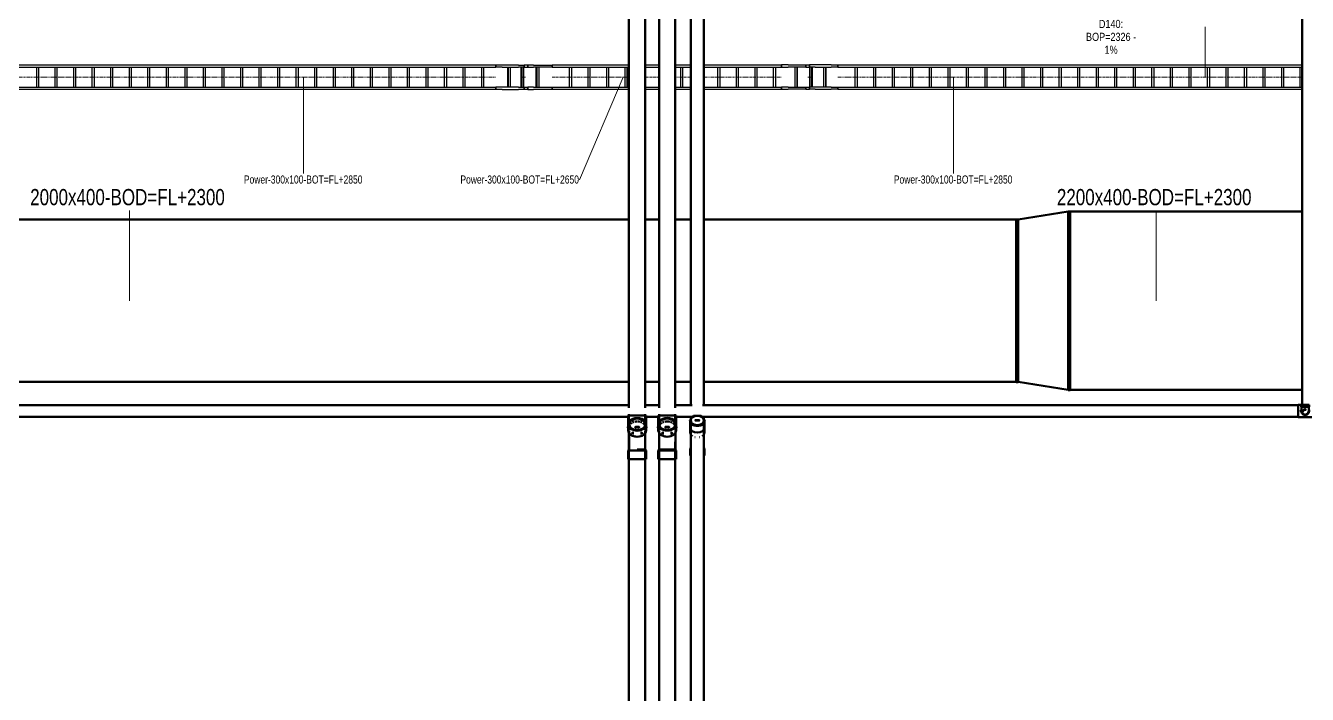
# Model space of a CAD drawing. Header units: millimetres. Extents: x -108050 to 96605, y 58136 to 140997.
# Drawn here: x -50888 to -35086, y 105934 to 114179 of the extents above; entities that cross this region are included whole.
import ezdxf

# ---------------------------------------------------------------- set-up
doc = ezdxf.new("R2010")
doc.units = ezdxf.units.MM
doc.linetypes.add('Center', pattern=[29.999999, 12, -6, 6, -6])
for name, color, linetype, lineweight in [('E-CABL-TRAY', 211, 'Continuous', 25), ('E-CABL-TRAY-CNTR', 211, 'Center', 18), ('E-CABL-TRAY-IDEN', 211, 'Continuous', 9), ('M-HVAC-DUCT', 70, 'Continuous', 50), ('M-HVAC-DUCT-IDEN', 70, 'Continuous', 9), ('P-PIPE', 3, 'Continuous', 50), ('P-PIPE-CNTR', 3, 'Center', 35), ('P-PIPE-IDEN', 2, 'Continuous', 9)]:
    doc.layers.add(name, color=color, linetype=linetype, lineweight=lineweight)
doc.styles.add('Arial', font='arial.ttf', dxfattribs={"width": 0.8, "height": 100})
doc.styles.add('Arial_1', font='arial.ttf', dxfattribs={"width": 0.75, "height": 200})
doc.styles.add('Arial_2', font='arial.ttf', dxfattribs={"width": 0.75, "height": 100})

# ---------------------------------------------------------------- blocks, each defined once
blk = doc.blocks.new('DSC_uPVC_Cap End2-TienPhong - Standard-1972511-HẦM')
at = {"layer": 'P-PIPE'}
for p, q in [((-42654, 109369), (-42700, 109312)), ((-42560, 109369), (-42654, 109369)), ((-42514, 109312), (-42560, 109369)), ((-42700, 109312), (-42654, 109255)), ((-42700, 109312), (-42700, 109305)), ((-42654, 109248), (-42700, 109305)), ((-42688, 109312), (-42688, 109302)), ((-42684, 109305), (-42684, 109244)), ((-42654, 109255), (-42560, 109255)), ((-42654, 109248), (-42654, 109255)), ((-42560, 109248), (-42654, 109248)), ((-42627, 109316), (-42587, 109316)), ((-42627, 109316), (-42607, 109316)), ((-42587, 109312), (-42627, 109312)), ((-42587, 109312), (-42627, 109312)), ((-42587, 109309), (-42627, 109309)), ((-42607, 109309), (-42627, 109309)), ((-42607, 109316), (-42587, 109316)), ((-42587, 109309), (-42607, 109309)), ((-42560, 109255), (-42514, 109312)), ((-42514, 109305), (-42560, 109248)), ((-42560, 109248), (-42560, 109255)), ((-42530, 109244), (-42530, 109305)), ((-42526, 109302), (-42526, 109312)), ((-42514, 109305), (-42514, 109312))]:
    blk.add_line(p, q, dxfattribs=at)
for centre, major_axis, start_param, end_param in [((-42607, 109312), (80.9, 0), 1.570796, 4.712389), ((-42607, 109312), (80.9, 0), 4.712389, 7.853982), ((-42607, 109302), (80.9, 0), 3.464321, 3.878181), ((-42627, 109312), (5, 0), 1.570796, 4.712389), ((-42627, 109312), (5, 0), 1.570796, 4.712389), ((-42607, 109302), (80.9, 0), 4.393544, 4.712389), ((-42627, 109309), (5, 0), 1.570796, 2.617994), ((-42627, 109309), (5, 0), 1.570796, 2.617994), ((-42607, 109302), (80.9, 0), 4.712389, 5.031234), ((-42587, 109312), (5, 0), 4.712389, 7.853982), ((-42587, 109312), (5, 0), 4.712389, 7.853982), ((-42587, 109309), (5, 0), 0.523599, 1.570796), ((-42587, 109309), (5, 0), 0.523599, 1.570796), ((-42607, 109302), (80.9, 0), 5.546597, 5.960457)]:
    blk.add_ellipse(centre, major_axis=major_axis, ratio=0.707107, start_param=start_param, end_param=end_param, dxfattribs=at)
blk = doc.blocks.new('DSC_uPVC_Cap End2-TienPhong - Standard-V12-HẦM')
at = {"layer": 'P-PIPE'}
for p, q in [((-43458, 109236), (-43464, 109228)), ((-43464, 109228), (-43456, 109219)), ((-43464, 109228), (-43464, 109221)), ((-43456, 109212), (-43464, 109221)), ((-43448, 109228), (-43448, 109218)), ((-43368, 109232), (-43328, 109232)), ((-43368, 109232), (-43348, 109232)), ((-43328, 109228), (-43368, 109228)), ((-43328, 109228), (-43368, 109228)), ((-43328, 109225), (-43368, 109225)), ((-43348, 109225), (-43368, 109225)), ((-43348, 109232), (-43328, 109232)), ((-43328, 109225), (-43348, 109225)), ((-43248, 109218), (-43248, 109228)), ((-43240, 109219), (-43233, 109228)), ((-43233, 109221), (-43240, 109212)), ((-43233, 109228), (-43239, 109236)), ((-43233, 109221), (-43233, 109228)), ((-43444, 109152), (-43444, 109146)), ((-43414, 109167), (-43406, 109158)), ((-43406, 109151), (-43414, 109160)), ((-43406, 109158), (-43390, 109158)), ((-43406, 109151), (-43406, 109158)), ((-43390, 109151), (-43406, 109151)), ((-43306, 109158), (-43290, 109158)), ((-43290, 109151), (-43306, 109151)), ((-43290, 109158), (-43283, 109167)), ((-43283, 109160), (-43290, 109151)), ((-43290, 109151), (-43290, 109158)), ((-43252, 109146), (-43252, 109152))]:
    blk.add_line(p, q, dxfattribs=at)
for centre, major_axis, start_param, end_param in [((-43348, 109228), (100, 0), 2.65221, 2.905052), ((-43348, 109228), (100, 0), 2.311132, 2.583777), ((-43348, 109228), (100, 0), 1.989845, 2.198945), ((-43348, 109228), (100, 0), 1.605013, 1.877658), ((-43368, 109228), (5, 0), 1.570796, 4.712389), ((-43368, 109228), (5, 0), 1.570796, 4.712389), ((-43368, 109225), (5, 0), 1.570796, 2.617994), ((-43368, 109225), (5, 0), 1.570796, 2.617994), ((-43348, 109228), (100, 0), 1.263934, 1.53658), ((-43328, 109228), (5, 0), 4.712389, 7.853982), ((-43328, 109228), (5, 0), 4.712389, 7.853982), ((-43328, 109225), (5, 0), 0.523599, 1.570796), ((-43328, 109225), (5, 0), 0.523599, 1.570796), ((-43348, 109228), (100, 0), 0.942648, 1.151748), ((-43348, 109228), (100, 0), 0.557815, 0.830461), ((-43348, 109228), (100, 0), 0.236541, 0.489382)]:
    blk.add_ellipse(centre, major_axis=major_axis, ratio=0.707107, start_param=start_param, end_param=end_param, dxfattribs=at)
blk = doc.blocks.new('DSC_uPVC_Cap End2-TienPhong - Standard-V22-HẦM')
at = {"layer": 'P-PIPE'}
for p, q in [((-43088, 109236), (-43094, 109229)), ((-43094, 109229), (-43086, 109219)), ((-43094, 109229), (-43094, 109221)), ((-43086, 109212), (-43094, 109221)), ((-43078, 109229), (-43078, 109218)), ((-42998, 109232), (-42958, 109232)), ((-42998, 109232), (-42978, 109232)), ((-42958, 109229), (-42998, 109229)), ((-42958, 109229), (-42998, 109229)), ((-42958, 109225), (-42998, 109225)), ((-42978, 109225), (-42998, 109225)), ((-42978, 109232), (-42958, 109232)), ((-42958, 109225), (-42978, 109225)), ((-42878, 109218), (-42878, 109229)), ((-42871, 109219), (-42863, 109229)), ((-42863, 109221), (-42871, 109212)), ((-42863, 109229), (-42869, 109236)), ((-42863, 109221), (-42863, 109229)), ((-43074, 109152), (-43074, 109147)), ((-43044, 109167), (-43036, 109158)), ((-43036, 109151), (-43044, 109160)), ((-43036, 109158), (-43020, 109158)), ((-43036, 109151), (-43036, 109158)), ((-43020, 109151), (-43036, 109151)), ((-42936, 109158), (-42921, 109158)), ((-42921, 109151), (-42936, 109151)), ((-42921, 109158), (-42913, 109167)), ((-42913, 109160), (-42921, 109151)), ((-42921, 109151), (-42921, 109158)), ((-42882, 109147), (-42882, 109152))]:
    blk.add_line(p, q, dxfattribs=at)
for centre, major_axis, start_param, end_param in [((-42978, 109229), (100, 0), 2.648351, 2.903915), ((-42978, 109229), (100, 0), 2.30952, 2.589916), ((-42978, 109229), (100, 0), 1.986732, 2.201619), ((-42978, 109229), (100, 0), 1.595015, 1.879536), ((-42998, 109229), (5, 0), 1.570796, 4.712389), ((-42998, 109229), (5, 0), 1.570796, 4.712389), ((-42998, 109225), (5, 0), 1.570796, 2.617994), ((-42998, 109225), (5, 0), 1.570796, 2.617994), ((-42978, 109229), (100, 0), 1.262057, 1.546578), ((-42958, 109229), (5, 0), 4.712389, 7.853982), ((-42958, 109229), (5, 0), 4.712389, 7.853982), ((-42958, 109225), (5, 0), 0.523599, 1.570796), ((-42958, 109225), (5, 0), 0.523599, 1.570796), ((-42978, 109229), (100, 0), 0.939974, 1.154861), ((-42978, 109229), (100, 0), 0.551677, 0.832073), ((-42978, 109229), (100, 0), 0.237678, 0.493241)]:
    blk.add_ellipse(centre, major_axis=major_axis, ratio=0.707107, start_param=start_param, end_param=end_param, dxfattribs=at)
blk = doc.blocks.new('01_REC Transition REC_C Flanged_ - 200 mm-2037803-HẦM')
at = {"layer": 'M-HVAC-DUCT'}
for p, q in [((-25, -1102), (-25, 1102)), ((-25, 1102), (0, 1102)), ((0, 1102), (0, -1102)), ((0, 1100), (616, 1000)), ((616, -1002), (616, 1002)), ((641, 1002), (616, 1002)), ((641, 1002), (641, -1002)), ((0, -1102), (-25, -1102)), ((616, -1000), (0, -1100)), ((616, -1002), (641, -1002))]:
    blk.add_line(p, q, dxfattribs=at)
blk = doc.blocks.new('M_Elbow - Threaded - MI - Class 300 - Standard-V282-HẦM')
at = {"layer": 'P-PIPE'}
for p, q in [((-35162, 109502), (-35162, 109479)), ((-35113, 109502), (-35162, 109502)), ((-35162, 109479), (-35113, 109479)), ((-35064, 109502), (-35113, 109502)), ((-35113, 109479), (-35064, 109479)), ((-35064, 109479), (-35064, 109502))]:
    blk.add_line(p, q, dxfattribs=at)
at = {"layer": 'P-PIPE', "flags": 128}
for points in [[(-35158, 109479), (-35158, 109477), (-35158, 109474), (-35158, 109472), (-35158, 109470), (-35158, 109468), (-35158, 109466), (-35158, 109464), (-35158, 109463), (-35158, 109461), (-35158, 109459), (-35158, 109457), (-35158, 109455), (-35158, 109453), (-35158, 109452), (-35158, 109450), (-35158, 109448), (-35158, 109447), (-35158, 109445), (-35158, 109444), (-35158, 109442), (-35158, 109441), (-35158, 109439), (-35158, 109438), (-35158, 109437), (-35158, 109436), (-35158, 109435), (-35158, 109434), (-35158, 109433), (-35158, 109432), (-35158, 109431), (-35158, 109430), (-35158, 109430), (-35158, 109429), (-35158, 109429), (-35158, 109428), (-35158, 109428), (-35158, 109428), (-35158, 109428), (-35158, 109428), (-35158, 109428)], [(-35069, 109428), (-35069, 109428), (-35069, 109428), (-35069, 109428), (-35069, 109428), (-35069, 109429), (-35069, 109429), (-35069, 109430), (-35069, 109430), (-35069, 109431), (-35069, 109432), (-35069, 109433), (-35069, 109433), (-35069, 109434), (-35069, 109435), (-35069, 109437), (-35069, 109438), (-35069, 109439), (-35069, 109440), (-35069, 109442), (-35069, 109443), (-35069, 109445), (-35069, 109446), (-35069, 109448), (-35069, 109449), (-35069, 109451), (-35069, 109453), (-35069, 109455), (-35069, 109456), (-35069, 109458), (-35069, 109460), (-35069, 109462), (-35069, 109464), (-35069, 109466), (-35069, 109468), (-35069, 109470), (-35069, 109472), (-35069, 109474), (-35069, 109476), (-35069, 109478), (-35069, 109479)]]:
    blk.add_lwpolyline(points, dxfattribs=at)
at = {"layer": 'P-PIPE'}
for radius, start, end in [(49, 155.2712, 270), (44.4, 173.2242, 189.0495), (44.4, 190, 257.0485), (49, 270, 24.7113), (44.4, 282.9515, 329.514), (44.4, 330, 3.1784)]:
    blk.add_arc((-35113, 109428), radius, start, end, dxfattribs=at)
blk = doc.blocks.new('E_Ladder Vertical Outside Bend - Standard-2041432-HẦM')
at = {"layer": 'E-CABL-TRAY'}
for p, q in [((-85737, 91584), (-85711, 91584)), ((-85737, 91504), (-85737, 91584)), ((-85737, 91504), (-85737, 91304)), ((-85711, 91504), (-85711, 91584)), ((-85711, 91304), (-85711, 91504)), ((-85462, 91584), (-85437, 91584)), ((-85462, 91504), (-85462, 91584)), ((-85462, 91504), (-85462, 91304)), ((-85437, 91504), (-85437, 91584)), ((-85437, 91304), (-85437, 91504)), ((-85711, 91438), (-85462, 91438)), ((-85462, 91432), (-85711, 91432)), ((-85462, 91407), (-85711, 91407)), ((-85737, 91235), (-85737, 91304)), ((-85711, 91235), (-85737, 91235)), ((-85711, 91304), (-85711, 91235)), ((-85462, 91235), (-85462, 91304)), ((-85437, 91235), (-85462, 91235)), ((-85437, 91304), (-85437, 91235))]:
    blk.add_line(p, q, dxfattribs=at)
blk = doc.blocks.new('E_Ladder Vertical Inside Bend - Standard-2041428-HẦM')
at = {"layer": 'E-CABL-TRAY'}
for p, q in [((-85737, 90410), (-85711, 90410)), ((-85737, 90410), (-85737, 90340)), ((-85711, 90340), (-85711, 90410)), ((-85462, 90410), (-85437, 90410)), ((-85462, 90410), (-85462, 90340)), ((-85437, 90340), (-85437, 90410)), ((-85737, 90190), (-85737, 90340)), ((-85711, 90340), (-85711, 90190)), ((-85711, 90306), (-85462, 90306)), ((-85462, 90300), (-85711, 90300)), ((-85462, 90275), (-85711, 90275)), ((-85462, 90190), (-85462, 90340)), ((-85437, 90340), (-85437, 90190)), ((-85737, 90110), (-85737, 90190)), ((-85711, 90110), (-85737, 90110)), ((-85711, 90190), (-85711, 90110)), ((-85462, 90110), (-85462, 90190)), ((-85437, 90110), (-85462, 90110)), ((-85437, 90190), (-85437, 90110))]:
    blk.add_line(p, q, dxfattribs=at)
blk = doc.blocks.new('E_Ladder Vertical Inside Bend - Standard-V290-HẦM')
at = {"layer": 'E-CABL-TRAY'}
for p, q in [((-41569, 113668), (-41569, 113694)), ((-41489, 113694), (-41569, 113694)), ((-41569, 113668), (-41489, 113668)), ((-41489, 113694), (-41339, 113694)), ((-41339, 113668), (-41489, 113668)), ((-41404, 113668), (-41404, 113419)), ((-41380, 113668), (-41380, 113419)), ((-41373, 113419), (-41373, 113668)), ((-41339, 113694), (-41270, 113694)), ((-41270, 113668), (-41339, 113668)), ((-41270, 113694), (-41270, 113668)), ((-41569, 113394), (-41569, 113419)), ((-41489, 113419), (-41569, 113419)), ((-41569, 113394), (-41489, 113394)), ((-41489, 113419), (-41339, 113419)), ((-41339, 113394), (-41489, 113394)), ((-41339, 113419), (-41270, 113419)), ((-41270, 113394), (-41339, 113394)), ((-41270, 113419), (-41270, 113394))]:
    blk.add_line(p, q, dxfattribs=at)
blk = doc.blocks.new('E_Ladder Vertical Outside Bend - Standard-V291-HẦM')
at = {"layer": 'E-CABL-TRAY'}
for p, q in [((-41224, 113668), (-41224, 113694)), ((-41155, 113694), (-41224, 113694)), ((-41155, 113668), (-41224, 113668)), ((-40955, 113694), (-41155, 113694)), ((-41155, 113668), (-40955, 113668)), ((-41052, 113668), (-41052, 113419)), ((-41027, 113668), (-41027, 113419)), ((-41020, 113419), (-41020, 113668)), ((-40955, 113694), (-40875, 113694)), ((-40875, 113668), (-40955, 113668)), ((-40875, 113694), (-40875, 113668)), ((-41224, 113394), (-41224, 113419)), ((-41155, 113419), (-41224, 113419)), ((-41155, 113394), (-41224, 113394)), ((-40955, 113419), (-41155, 113419)), ((-41155, 113394), (-40955, 113394)), ((-40955, 113419), (-40875, 113419)), ((-40875, 113394), (-40955, 113394)), ((-40875, 113419), (-40875, 113394))]:
    blk.add_line(p, q, dxfattribs=at)

msp = doc.modelspace()

# ---------------------------------------------------------------- hatches: boundary and pattern name
at = {"layer": 'P-PIPE'}
msp.add_hatch(color=256, dxfattribs=at).paths.add_polyline_path([(-35118, 109392), (-35125, 109396), (-35126, 109397), (-35130, 109402), (-35131, 109405), (-35131, 109409), (-35129, 109418), (-35127, 109421), (-35126, 109422), (-35122, 109425), (-35118, 109427), (-35108, 109428), (-35104, 109430), (-35100, 109433), (-35097, 109437), (-35095, 109441), (-35095, 109446), (-35095, 109451), (-35097, 109455), (-35100, 109459), (-35104, 109462), (-35108, 109464), (-35113, 109464), (-35123, 109463), (-35133, 109458), (-35139, 109454), (-35145, 109446), (-35148, 109437), (-35150, 109428), (-35147, 109414), (-35145, 109409), (-35137, 109400), (-35129, 109395), (-35122, 109392)])

# ---------------------------------------------------------------- linework, layer by layer
at = {"layer": 'E-CABL-TRAY'}
for p, q in [((-51628, 113694), (-45091, 113694)), ((-51628, 113668), (-45091, 113668)), ((-50752, 113419), (-50752, 113668)), ((-50726, 113419), (-50726, 113668)), ((-50523, 113419), (-50523, 113668)), ((-50498, 113419), (-50498, 113668)), ((-50294, 113419), (-50294, 113668)), ((-50269, 113419), (-50269, 113668)), ((-50066, 113419), (-50066, 113668)), ((-50040, 113419), (-50040, 113668)), ((-49837, 113419), (-49837, 113668)), ((-49812, 113419), (-49812, 113668)), ((-49609, 113419), (-49609, 113668)), ((-49583, 113419), (-49583, 113668)), ((-49380, 113419), (-49380, 113668)), ((-49355, 113419), (-49355, 113668)), ((-49151, 113419), (-49151, 113668)), ((-49126, 113419), (-49126, 113668)), ((-48923, 113419), (-48923, 113668)), ((-48897, 113419), (-48897, 113668)), ((-48694, 113419), (-48694, 113668)), ((-48669, 113419), (-48669, 113668)), ((-48466, 113419), (-48466, 113668)), ((-48440, 113419), (-48440, 113668)), ((-48237, 113419), (-48237, 113668)), ((-48212, 113419), (-48212, 113668)), ((-48008, 113419), (-48008, 113668)), ((-47983, 113419), (-47983, 113668)), ((-47780, 113419), (-47780, 113668)), ((-47754, 113419), (-47754, 113668)), ((-47551, 113419), (-47551, 113668)), ((-47526, 113419), (-47526, 113668)), ((-47323, 113419), (-47323, 113668)), ((-47297, 113419), (-47297, 113668)), ((-47094, 113419), (-47094, 113668)), ((-47069, 113419), (-47069, 113668)), ((-46865, 113419), (-46865, 113668)), ((-46840, 113419), (-46840, 113668)), ((-46637, 113419), (-46637, 113668)), ((-46611, 113419), (-46611, 113668)), ((-46408, 113419), (-46408, 113668)), ((-46383, 113419), (-46383, 113668)), ((-46180, 113419), (-46180, 113668)), ((-46154, 113419), (-46154, 113668)), ((-45951, 113419), (-45951, 113668)), ((-45926, 113419), (-45926, 113668)), ((-45722, 113419), (-45722, 113668)), ((-45697, 113419), (-45697, 113668)), ((-45494, 113419), (-45494, 113668)), ((-45468, 113419), (-45468, 113668)), ((-45265, 113419), (-45265, 113668)), ((-45240, 113419), (-45240, 113668)), ((-45091, 113694), (-45091, 113668)), ((-44780, 113419), (-44780, 113668)), ((-44768, 113419), (-44768, 113668)), ((-44746, 113419), (-44746, 113668)), ((-44742, 113668), (-44742, 113694)), ((-44742, 113694), (-44697, 113694)), ((-44742, 113668), (-44697, 113668)), ((-44697, 113694), (-44697, 113668)), ((-44397, 113668), (-44397, 113694)), ((-44397, 113694), (-43450, 113694)), ((-44397, 113668), (-43450, 113668)), ((-44181, 113419), (-44181, 113668)), ((-44156, 113419), (-44156, 113668)), ((-43953, 113419), (-43953, 113668)), ((-43927, 113419), (-43927, 113668)), ((-43724, 113419), (-43724, 113668)), ((-43699, 113419), (-43699, 113668)), ((-43496, 113419), (-43496, 113668)), ((-43470, 113419), (-43470, 113668)), ((-43250, 113694), (-43079, 113694)), ((-43250, 113668), (-43079, 113668)), ((-43242, 113419), (-43242, 113668)), ((-42879, 113694), (-42687, 113694)), ((-42879, 113668), (-42687, 113668)), ((-42810, 113419), (-42810, 113668)), ((-42784, 113419), (-42784, 113668)), ((-42527, 113694), (-41569, 113694)), ((-42527, 113668), (-41569, 113668)), ((-42353, 113419), (-42353, 113668)), ((-42327, 113419), (-42327, 113668)), ((-42124, 113419), (-42124, 113668)), ((-42099, 113419), (-42099, 113668)), ((-41895, 113419), (-41895, 113668)), ((-41870, 113419), (-41870, 113668)), ((-41667, 113419), (-41667, 113668)), ((-41641, 113419), (-41641, 113668)), ((-41569, 113694), (-41569, 113668)), ((-41270, 113668), (-41270, 113694)), ((-41270, 113694), (-41224, 113694)), ((-41270, 113668), (-41224, 113668)), ((-41224, 113694), (-41224, 113668)), ((-41221, 113419), (-41221, 113668)), ((-41199, 113419), (-41199, 113668)), ((-41186, 113419), (-41186, 113668)), ((-40875, 113668), (-40875, 113694)), ((-40875, 113694), (-35150, 113694)), ((-40875, 113668), (-35150, 113668)), ((-40659, 113419), (-40659, 113668)), ((-40634, 113419), (-40634, 113668)), ((-40431, 113419), (-40431, 113668)), ((-40405, 113419), (-40405, 113668)), ((-40202, 113419), (-40202, 113668)), ((-40177, 113419), (-40177, 113668)), ((-39973, 113419), (-39973, 113668)), ((-39948, 113419), (-39948, 113668)), ((-39745, 113419), (-39745, 113668)), ((-39719, 113419), (-39719, 113668)), ((-39516, 113419), (-39516, 113668)), ((-39491, 113419), (-39491, 113668)), ((-39288, 113419), (-39288, 113668)), ((-39262, 113419), (-39262, 113668)), ((-39059, 113419), (-39059, 113668)), ((-39034, 113419), (-39034, 113668)), ((-38830, 113419), (-38830, 113668)), ((-38805, 113419), (-38805, 113668)), ((-38602, 113419), (-38602, 113668)), ((-38576, 113419), (-38576, 113668)), ((-38373, 113419), (-38373, 113668)), ((-38348, 113419), (-38348, 113668)), ((-38145, 113419), (-38145, 113668)), ((-38119, 113419), (-38119, 113668)), ((-37916, 113419), (-37916, 113668)), ((-37891, 113419), (-37891, 113668)), ((-37687, 113419), (-37687, 113668)), ((-37662, 113419), (-37662, 113668)), ((-37459, 113419), (-37459, 113668)), ((-37433, 113419), (-37433, 113668)), ((-37230, 113419), (-37230, 113668)), ((-37205, 113419), (-37205, 113668)), ((-37002, 113419), (-37002, 113668)), ((-36976, 113419), (-36976, 113668)), ((-36773, 113419), (-36773, 113668)), ((-36748, 113419), (-36748, 113668)), ((-36544, 113419), (-36544, 113668)), ((-36519, 113419), (-36519, 113668)), ((-36316, 113419), (-36316, 113668)), ((-36290, 113419), (-36290, 113668)), ((-36087, 113419), (-36087, 113668)), ((-36062, 113419), (-36062, 113668)), ((-35859, 113419), (-35859, 113668)), ((-35833, 113419), (-35833, 113668)), ((-35630, 113419), (-35630, 113668)), ((-35605, 113419), (-35605, 113668)), ((-35401, 113419), (-35401, 113668)), ((-35376, 113419), (-35376, 113668)), ((-35173, 113419), (-35173, 113668)), ((-51628, 113419), (-45091, 113419)), ((-51628, 113394), (-45091, 113394)), ((-45091, 113419), (-45091, 113394)), ((-44742, 113394), (-44742, 113419)), ((-44742, 113419), (-44697, 113419)), ((-44742, 113394), (-44697, 113394)), ((-44697, 113419), (-44697, 113394)), ((-44397, 113394), (-44397, 113419)), ((-44397, 113419), (-43450, 113419)), ((-44397, 113394), (-43450, 113394)), ((-43250, 113419), (-43079, 113419)), ((-43250, 113394), (-43079, 113394)), ((-42879, 113419), (-42687, 113419)), ((-42879, 113394), (-42687, 113394)), ((-42527, 113419), (-41569, 113419)), ((-42527, 113394), (-41569, 113394)), ((-41569, 113419), (-41569, 113394)), ((-41270, 113394), (-41270, 113419)), ((-41270, 113419), (-41224, 113419)), ((-41270, 113394), (-41224, 113394)), ((-41224, 113419), (-41224, 113394)), ((-40875, 113394), (-40875, 113419)), ((-40875, 113419), (-35150, 113419)), ((-40875, 113394), (-35150, 113394))]:
    msp.add_line(p, q, dxfattribs=at)
at = {"layer": 'E-CABL-TRAY-CNTR'}
for p, q in [((-51628, 113544), (-45091, 113544)), ((-44767, 113544), (-44722, 113544)), ((-44397, 113544), (-43450, 113544)), ((-43250, 113544), (-43079, 113544)), ((-42879, 113544), (-42687, 113544)), ((-42527, 113544), (-41569, 113544)), ((-41245, 113544), (-41199, 113544)), ((-40875, 113544), (-35150, 113544))]:
    msp.add_line(p, q, dxfattribs=at)
at = {"layer": 'E-CABL-TRAY-IDEN'}
for p, q in [((-36346, 113544), (-36346, 114163)), ((-47463, 113544), (-47463, 112357)), ((-43521, 113544), (-44059, 112278)), ((-39449, 113544), (-39449, 112357))]:
    msp.add_line(p, q, dxfattribs=at)
at = {"layer": 'M-HVAC-DUCT'}
for p, q in [((-38011, 111887), (-35150, 111887)), ((-51628, 111787), (-43450, 111787)), ((-43250, 111787), (-43079, 111787)), ((-42879, 111787), (-42687, 111787)), ((-42527, 111787), (-38677, 111787)), ((-51628, 109787), (-43450, 109787)), ((-43250, 109787), (-43079, 109787)), ((-42879, 109787), (-42687, 109787)), ((-42527, 109787), (-38677, 109787)), ((-38011, 109687), (-35150, 109687))]:
    msp.add_line(p, q, dxfattribs=at)
at = {"layer": 'M-HVAC-DUCT-IDEN'}
for p, q in [((-49607, 110787), (-49607, 111899)), ((-36948, 110787), (-36948, 111899))]:
    msp.add_line(p, q, dxfattribs=at)
at = {"layer": 'P-PIPE'}
for p, q in [((-35150, 115850), (-35150, 109502)), ((-42879, 109468), (-42879, 114946)), ((-42687, 114946), (-42687, 109486)), ((-42527, 109486), (-42527, 114946)), ((-43079, 114875), (-43079, 109468)), ((-43450, 114674), (-43450, 109467)), ((-43250, 109467), (-43250, 114674)), ((-43443, 109498), (-51577, 109498)), ((-51577, 109357), (-43451, 109357)), ((-43458, 109372), (-43458, 109266)), ((-43450, 109388), (-43450, 109290)), ((-43071, 109498), (-43257, 109498)), ((-43250, 109296), (-43250, 109388)), ((-43245, 109357), (-43081, 109357)), ((-43239, 109266), (-43239, 109372)), ((-43088, 109372), (-43088, 109266)), ((-43079, 109387), (-43079, 109293)), ((-42670, 109498), (-42886, 109498)), ((-42879, 109294), (-42879, 109387)), ((-42875, 109357), (-42669, 109357)), ((-42869, 109266), (-42869, 109372)), ((-42687, 109369), (-42687, 109329)), ((-42545, 109357), (-35201, 109357)), ((-35201, 109498), (-42544, 109498)), ((-42527, 109329), (-42527, 109369)), ((-35196, 109502), (-35201, 109502)), ((-35201, 109502), (-35201, 109428)), ((-35196, 109502), (-35201, 109502)), ((-35201, 109502), (-35201, 109428)), ((-35201, 109428), (-35201, 109353)), ((-35201, 109428), (-35201, 109353)), ((-35201, 109353), (-35196, 109353)), ((-35201, 109353), (-35196, 109353)), ((-35162, 109502), (-35196, 109502)), ((-35162, 109502), (-35196, 109502)), ((-35196, 109353), (-35031, 109353)), ((-35196, 109353), (-35031, 109353)), ((-43458, 109263), (-43458, 109188)), ((-43448, 109218), (-43448, 109188)), ((-43248, 109188), (-43248, 109218)), ((-43239, 109188), (-43239, 109263)), ((-43088, 109264), (-43088, 109189)), ((-43078, 109218), (-43078, 109189)), ((-42878, 109189), (-42878, 109218)), ((-42869, 109189), (-42869, 109264)), ((-42695, 109298), (-42695, 109226)), ((-42695, 109224), (-42695, 109163)), ((-42687, 109302), (-42687, 109163)), ((-42527, 109163), (-42527, 109302)), ((-42519, 109226), (-42519, 109298)), ((-42519, 109163), (-42519, 109224)), ((-43450, 109161), (-43450, 105132)), ((-43448, 109181), (-43448, 109002)), ((-43448, 109054), (-43448, 108952)), ((-43382, 109115), (-43379, 109114)), ((-43317, 109114), (-43314, 109115)), ((-43248, 109002), (-43248, 109181)), ((-43248, 108952), (-43248, 109054)), ((-43079, 109159), (-43079, 105130)), ((-43078, 109181), (-43078, 109002)), ((-43078, 109054), (-43078, 108952)), ((-43012, 109115), (-43009, 109114)), ((-42947, 109114), (-42944, 109115)), ((-42879, 104614), (-42879, 109048)), ((-42878, 109002), (-42878, 109181)), ((-42878, 108952), (-42878, 109054)), ((-42687, 109158), (-42687, 109092)), ((-42687, 109153), (-42687, 97639)), ((-42637, 109105), (-42635, 109105)), ((-42579, 109105), (-42577, 109105)), ((-42527, 109092), (-42527, 109158)), ((-42527, 97639), (-42527, 109153)), ((-43448, 108952), (-43458, 108941)), ((-43458, 108941), (-43458, 108835)), ((-43250, 105132), (-43250, 109031)), ((-43239, 108941), (-43248, 108952)), ((-43239, 108835), (-43239, 108941)), ((-43078, 108952), (-43088, 108942)), ((-43088, 108942), (-43088, 108836)), ((-42869, 108942), (-42878, 108952)), ((-42869, 108836), (-42869, 108942)), ((-42687, 108972), (-42695, 108964)), ((-42695, 108964), (-42695, 108878)), ((-42519, 108964), (-42527, 108972)), ((-42519, 108878), (-42519, 108964))]:
    msp.add_line(p, q, dxfattribs=at)
for centre, major_axis, ratio, start_param, end_param in [((-43348, 109372), (110, 0), 0.007, 3.465197, 5.959581), ((-43348, 109372), (100, 0), 0.007, 4.712389, 5.926677), ((-42978, 109372), (110, 0), 0.007, 3.469369, 5.955409), ((-42978, 109372), (100, 0), 0.007, 3.502673, 3.658425), ((-42978, 109372), (100, 0), 0.007, 3.665191, 3.922737), ((-42978, 109372), (100, 0), 0.007, 3.926991, 5.755333), ((-42978, 109372), (100, 0), 0.007, 5.759587, 5.922105), ((-43348, 109263), (110, 0), 0.707107, 0, 3.141593), ((-43348, 109263), (110, 0), 0.707107, 3.141593, 6.283185), ((-43348, 109263), (100, 0), 0.707107, 0, 3.141593), ((-43348, 109263), (100, 0), 0.707107, 3.141593, 6.283185), ((-42978, 109264), (110, 0), 0.707107, 0, 3.141593), ((-42978, 109264), (110, 0), 0.707107, 3.141593, 6.283185), ((-42978, 109264), (100, 0), 0.707107, 0, 3.141593), ((-42978, 109264), (100, 0), 0.707107, 3.141593, 6.283185), ((-42607, 109224), (87.7, 0), 0.706756, 2.739001, 3.141593), ((-42607, 109224), (87.7, 0), 0.706756, 3.141593, 6.283185), ((-42607, 109302), (80, 0), 0.707107, 3.635811, 3.75283), ((-42607, 109302), (80, 0), 0.707107, 4.407108, 4.534422), ((-42607, 109302), (80, 0), 0.707107, 4.890356, 5.01767), ((-42607, 109302), (80, 0), 0.707107, 5.671948, 5.788967), ((-42607, 109224), (87.7, 0), 0.706756, 0, 0.402592), ((-43348, 109188), (110, 0), 0.707107, 3.141593, 6.283185), ((-42978, 109189), (110, 0), 0.707107, 3.141593, 6.283185), ((-42607, 109163), (87.7, 0), 0.706756, 3.141593, 3.957049), ((-42607, 109163), (87.7, 0), 0.706756, 5.466857, 6.283185), ((-43348, 108941), (110, 0), 0.007, 3.141593, 6.283185), ((-43348, 108952), (100, 0), 0.007, 4.712389, 6.283185), ((-42978, 108942), (110, 0), 0.007, 3.141593, 6.283185), ((-42978, 108952), (100, 0), 0.007, 3.403392, 3.658425), ((-42978, 108952), (100, 0), 0.007, 3.665191, 3.922737), ((-42978, 108952), (100, 0), 0.007, 3.926991, 4.712389), ((-42978, 108952), (100, 0), 0.007, 4.712389, 5.755333), ((-42978, 108952), (100, 0), 0.007, 5.759587, 6.014619), ((-42978, 108952), (100, 0), 0.007, 6.021386, 6.283185), ((-42978, 109002), (100, 0), 0.707107, 6.280872, 6.283185), ((-42607, 108964), (87.7, 0), 0.006504, 3.141593, 3.543659), ((-42607, 108964), (87.7, 0), 0.006504, 5.880069, 6.283185), ((-43348, 108835), (110, 0), 0.007, 3.141593, 6.283185), ((-42978, 108836), (110, 0), 0.007, 3.141593, 6.283185), ((-42607, 108878), (87.7, 0), 0.006504, 3.141593, 3.543659), ((-42607, 108878), (87.7, 0), 0.006504, 5.880069, 6.283185)]:
    msp.add_ellipse(centre, major_axis=major_axis, ratio=ratio, start_param=start_param, end_param=end_param, dxfattribs=at)
at = {"layer": 'P-PIPE-CNTR'}
for p, q in [((-35162, 109502), (-35201, 109502)), ((-35113, 109353), (-35201, 109353)), ((-35178, 109428), (-35162, 109428)), ((-35113, 109363), (-35113, 109379)), ((-35113, 109353), (-35026, 109353)), ((-43348, 109225), (-43348, 109228)), ((-42978, 109225), (-42978, 109229)), ((-42607, 109309), (-42607, 109312))]:
    msp.add_line(p, q, dxfattribs=at)

# ---------------------------------------------------------------- block references
at = {"layer": 'E-CABL-TRAY', "rotation": 90}
for name, p in [('E_Ladder Vertical Outside Bend - Standard-2041432-HẦM', (46493, 199130)), ('E_Ladder Vertical Inside Bend - Standard-2041428-HẦM', (45713, 199130))]:
    msp.add_blockref(name, p, dxfattribs=at)
at = {"layer": 'E-CABL-TRAY'}
for name in ['E_Ladder Vertical Inside Bend - Standard-V290-HẦM', 'E_Ladder Vertical Outside Bend - Standard-V291-HẦM']:
    msp.add_blockref(name, (0, 0), dxfattribs=at)
at = {"layer": 'M-HVAC-DUCT', "rotation": 180}
msp.add_blockref('01_REC Transition REC_C Flanged_ - 200 mm-2037803-HẦM', (-38036, 110787), dxfattribs=at)
at = {"layer": 'P-PIPE'}
for name in ['DSC_uPVC_Cap End2-TienPhong - Standard-1972511-HẦM', 'M_Elbow - Threaded - MI - Class 300 - Standard-V282-HẦM', 'DSC_uPVC_Cap End2-TienPhong - Standard-V12-HẦM', 'DSC_uPVC_Cap End2-TienPhong - Standard-V22-HẦM']:
    msp.add_blockref(name, (0, 0), dxfattribs=at)

# ---------------------------------------------------------------- texts
at = {"layer": 'E-CABL-TRAY-IDEN', "char_height": 100, "width": 1773.73, "attachment_point": 1, "style": 'Arial_2'}
for s, insert in [('Power-300x100-BOT=FL+2850', (-48197, 112332)), ('Power-300x100-BOT=FL+2650', (-45528, 112332)), ('Power-300x100-BOT=FL+2850', (-40184, 112332))]:
    msp.add_mtext(s, dxfattribs=dict(at, insert=insert))
at = {"layer": 'M-HVAC-DUCT-IDEN', "char_height": 200, "width": 2964.24, "attachment_point": 1, "style": 'Arial_1'}
for s, insert in [('2000x400-BOD=FL+2300', (-50832, 112165)), ('2200x400-BOD=FL+2300', (-38174, 112165))]:
    msp.add_mtext(s, dxfattribs=dict(at, insert=insert))
at = {"layer": 'P-PIPE-IDEN', "char_height": 100, "attachment_point": 1, "style": 'Arial'}
for s, insert, width in [('D140:', (-37656, 114250), 365.57), ('BOP=2326 -', (-37815, 114091), 750.38), ('1%', (-37587, 113932), 198.82)]:
    msp.add_mtext(s, dxfattribs=dict(at, insert=insert, width=width))

doc.saveas('drawing.dxf')
